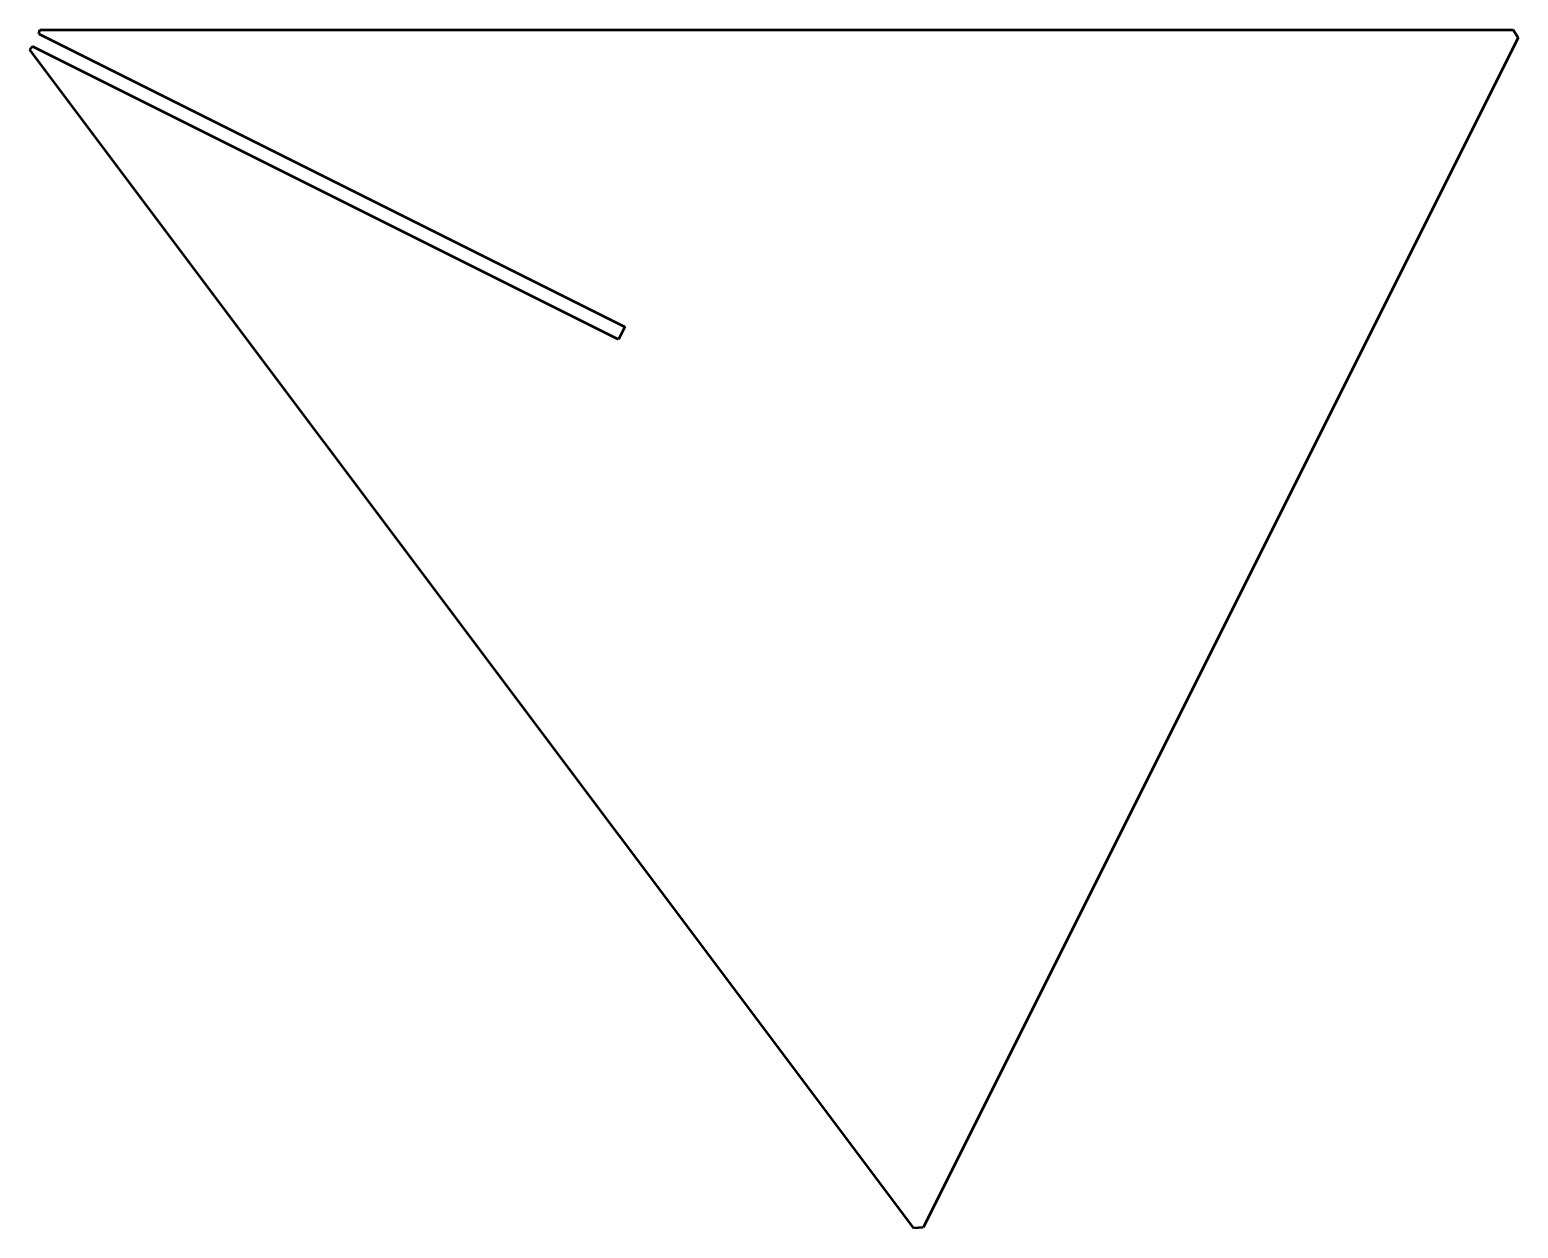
# Model space of a CAD drawing. Header units: millimetres. Extents: x 0 to 331, y 0 to 267.
import ezdxf

# ---------------------------------------------------------------- set-up
doc = ezdxf.new("R2010")
doc.units = ezdxf.units.MM
doc.layers.add('IV_OUTER_PROFILE', color=7, linetype='Continuous', lineweight=50)

msp = doc.modelspace()

# ---------------------------------------------------------------- linework, layer by layer
at = {"layer": 'IV_OUTER_PROFILE'}
for p, q in [((2.02, 265.83), (2.23, 266.73)), ((2.02, 265.83), (132.43, 200.63)), ((2.23, 266.73), (330.06, 266.73)), ((331.17, 264.94), (198.79, 0.19)), ((330.06, 266.73), (331.17, 264.94)), ((0, 262.27), (0.59, 262.97)), ((196.7, 0), (0, 262.27)), ((131, 197.77), (0.59, 262.97)), ((132.43, 200.63), (131, 197.77)), ((198.79, 0.19), (196.7, 0))]:
    msp.add_line(p, q, dxfattribs=at)

doc.saveas('drawing.dxf')
